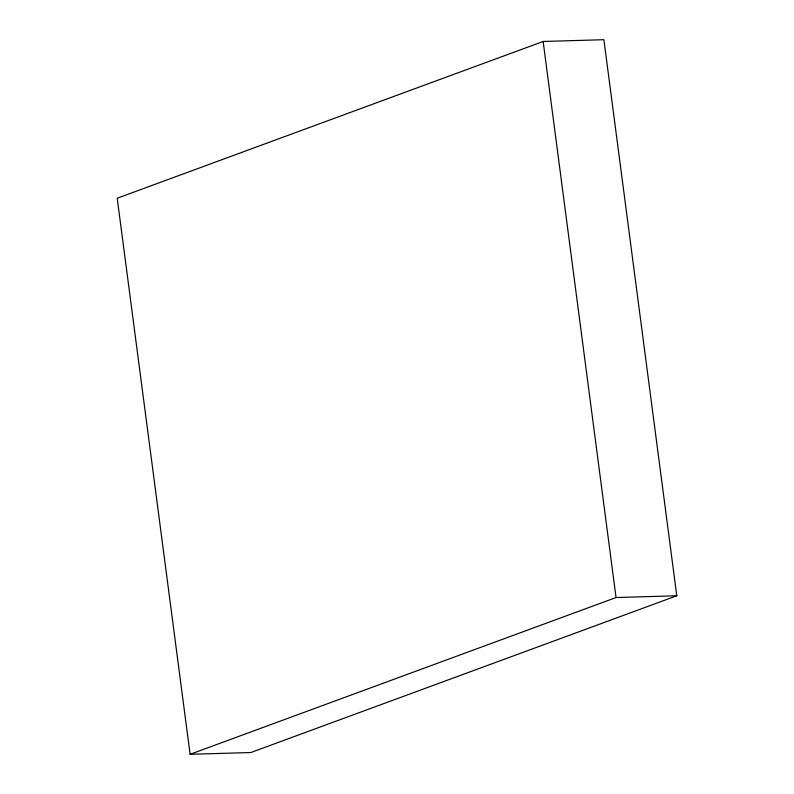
<?xml version="1.0" encoding="UTF-8"?>
<svg xmlns="http://www.w3.org/2000/svg" width="794" height="794" viewBox="0 0 794 794"><rect width="100%" height="100%" fill="white"/><g stroke="black" fill="none" stroke-linecap="round" stroke-linejoin="round"><path stroke-width="1.19" d="M543.146 41.477L117.214 198.232L190.113 754.3L250.854 752.523L676.786 595.768L603.887 39.7L543.146 41.477L616.045 597.535L190.113 754.3M616.045 597.535L676.786 595.768"/></g></svg>
